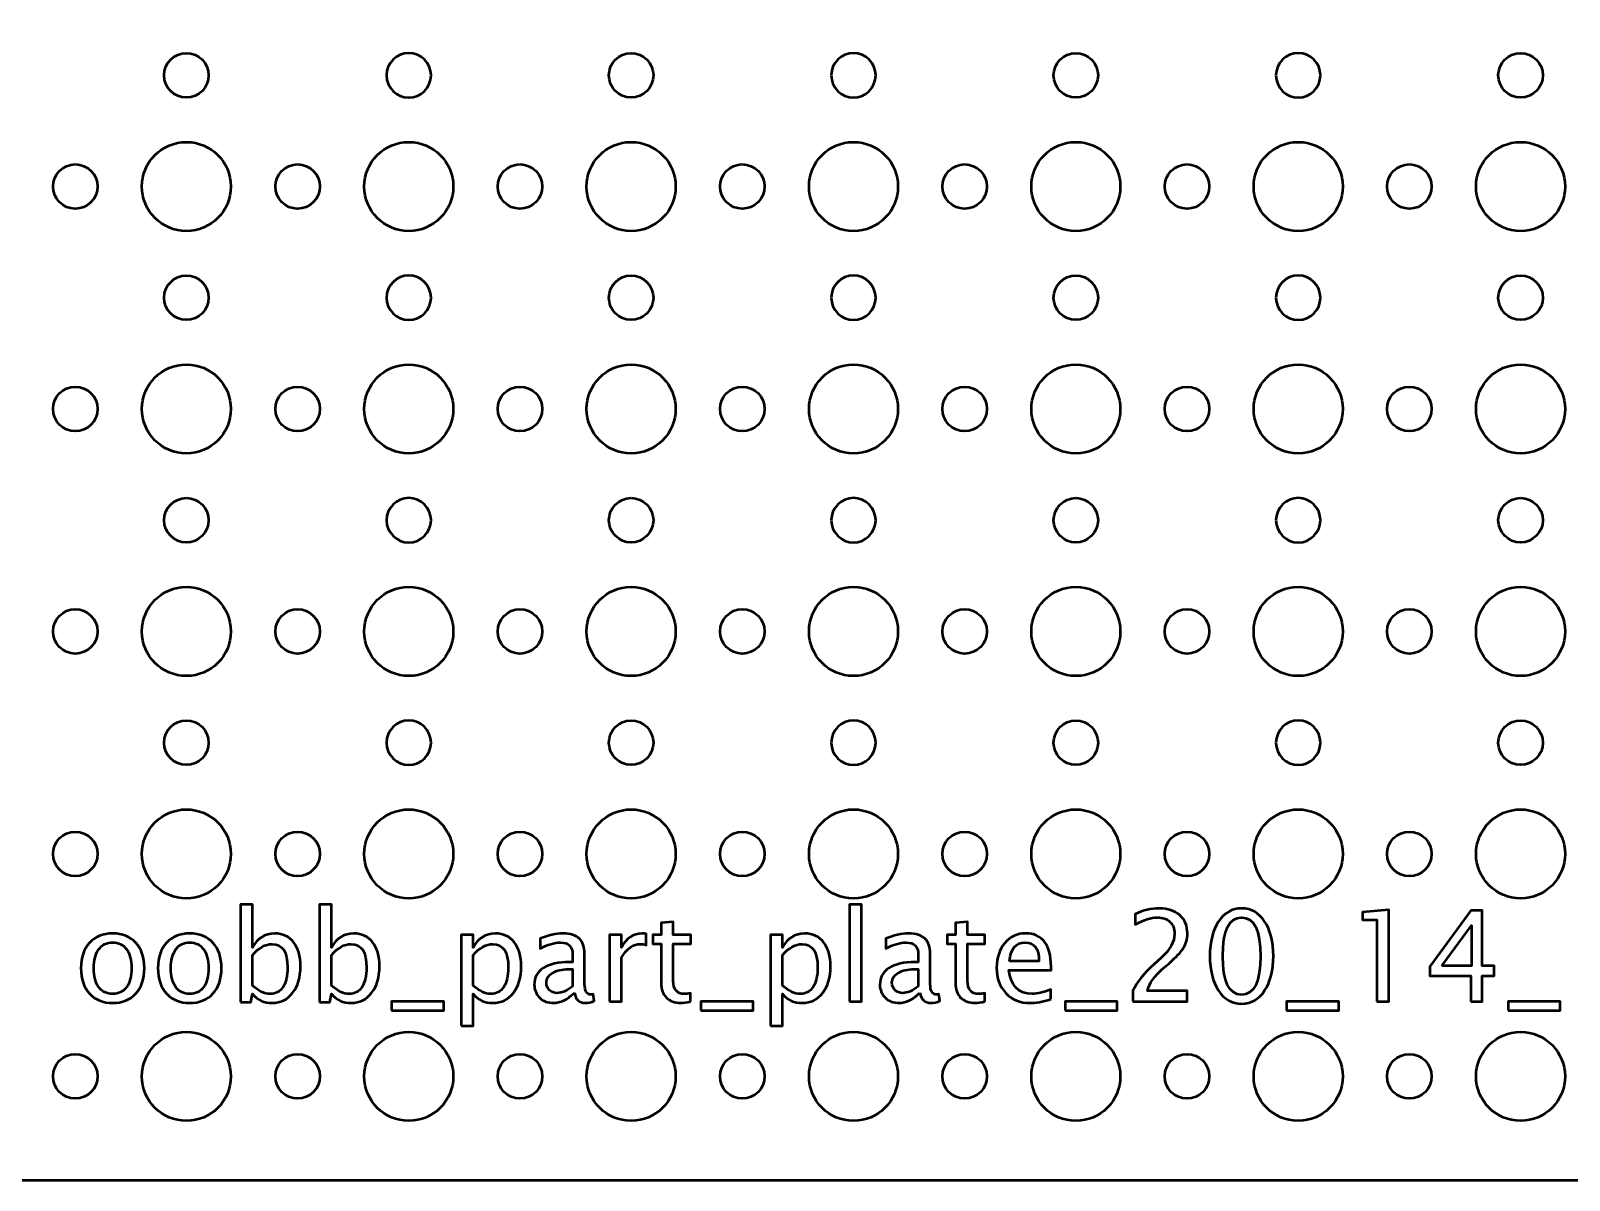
# Model space of a CAD drawing. Header units: centimetres. Extents: x -21.4 to 20.9, y -14.9 to 14.9.
# Drawn here: x 1.2 to 11.58, y -14.95 to -7.2 of the extents above; entities that cross this region are included whole.
import ezdxf

# ---------------------------------------------------------------- set-up
doc = ezdxf.new("R2010")
doc.units = ezdxf.units.CM
doc.header["$MEASUREMENT"] = 0
doc.layers.add('Layer 1', color=7, linetype='Continuous')

msp = doc.modelspace()

# ---------------------------------------------------------------- linework, layer by layer
at = {"layer": 'Layer 1', "lineweight": 53}
for centre, major_axis in [((2.25, -7.5), (0, 0.15)), ((5.25, -7.5), (0, 0.15)), ((8.25, -7.5), (0, 0.15)), ((11.25, -7.5), (0, 0.15)), ((2.25001, -8.25001), (0, 0.30001)), ((3.75001, -8.25001), (0, 0.30001)), ((5.25001, -8.25001), (0, 0.30001)), ((6.75001, -8.25001), (0, 0.30001)), ((8.25001, -8.25001), (0, 0.30001)), ((9.75001, -8.25001), (0, 0.30001)), ((11.25001, -8.25001), (0, 0.30001)), ((1.5, -8.25), (0, 0.15)), ((3, -8.25), (0, 0.15)), ((4.5, -8.25), (0, 0.15)), ((6, -8.25), (0, 0.15)), ((7.5, -8.25), (0, 0.15)), ((9, -8.25), (0, 0.15)), ((10.5, -8.25), (0, 0.15)), ((2.25, -9), (0, 0.15)), ((5.25, -9), (0, 0.15)), ((8.25, -9), (0, 0.15)), ((11.25, -9), (0, 0.15)), ((2.25001, -9.75001), (0, 0.30001)), ((3.75001, -9.75001), (0, 0.30001)), ((5.25001, -9.75001), (0, 0.30001)), ((6.75001, -9.75001), (0, 0.30001)), ((8.25001, -9.75001), (0, 0.30001)), ((9.75001, -9.75001), (0, 0.30001)), ((11.25001, -9.75001), (0, 0.30001)), ((1.5, -9.75), (0, 0.15)), ((3, -9.75), (0, 0.15)), ((4.5, -9.75), (0, 0.15)), ((6, -9.75), (0, 0.15)), ((7.5, -9.75), (0, 0.15)), ((9, -9.75), (0, 0.15)), ((10.5, -9.75), (0, 0.15)), ((2.25, -10.5), (0, 0.15)), ((5.25, -10.5), (0, 0.15)), ((8.25, -10.5), (0, 0.15)), ((11.25, -10.5), (0, 0.15)), ((2.25001, -11.25001), (0, 0.30001)), ((3.75001, -11.25001), (0, 0.30001)), ((5.25001, -11.25001), (0, 0.30001)), ((6.75001, -11.25001), (0, 0.30001)), ((8.25001, -11.25001), (0, 0.30001)), ((9.75001, -11.25001), (0, 0.30001)), ((11.25001, -11.25001), (0, 0.30001)), ((1.5, -11.25), (0, 0.15)), ((3, -11.25), (0, 0.15)), ((4.5, -11.25), (0, 0.15)), ((6, -11.25), (0, 0.15)), ((7.5, -11.25), (0, 0.15)), ((9, -11.25), (0, 0.15)), ((10.5, -11.25), (0, 0.15)), ((2.25, -12), (0, 0.15)), ((5.25, -12), (0, 0.15)), ((8.25, -12), (0, 0.15)), ((11.25, -12), (0, 0.15)), ((2.25001, -12.75001), (0, 0.30001)), ((3.75001, -12.75001), (0, 0.30001)), ((5.25001, -12.75001), (0, 0.30001)), ((6.75001, -12.75001), (0, 0.30001)), ((8.25001, -12.75001), (0, 0.30001)), ((9.75001, -12.75001), (0, 0.30001)), ((11.25001, -12.75001), (0, 0.30001)), ((1.5, -12.75), (0, 0.15)), ((3, -12.75), (0, 0.15)), ((4.5, -12.75), (0, 0.15)), ((6, -12.75), (0, 0.15)), ((7.5, -12.75), (0, 0.15)), ((9, -12.75), (0, 0.15)), ((10.5, -12.75), (0, 0.15)), ((2.25001, -14.25001), (0, 0.30001)), ((3.75001, -14.25001), (0, 0.30001)), ((5.25001, -14.25001), (0, 0.30001)), ((6.75001, -14.25001), (0, 0.30001)), ((8.25001, -14.25001), (0, 0.30001)), ((9.75001, -14.25001), (0, 0.30001)), ((11.25001, -14.25001), (0, 0.30001)), ((1.5, -14.25), (0, 0.15)), ((3, -14.25), (0, 0.15)), ((4.5, -14.25), (0, 0.15)), ((6, -14.25), (0, 0.15)), ((7.5, -14.25), (0, 0.15)), ((9, -14.25), (0, 0.15)), ((10.5, -14.25), (0, 0.15))]:
    msp.add_ellipse(centre, major_axis=major_axis, ratio=1, dxfattribs=at)
for points, knots in [([(0.05, -14.45), (0.05, -14.45), (0.05, 14.45), (0.05, 14.45), (0.05, 14.45), (0.05, 14.72614), (0.27386, 14.95), (0.55, 14.95), (0.55, 14.95), (0.55, 14.95), (20.45, 14.95), (20.45, 14.95), (20.45, 14.95), (20.72614, 14.95), (20.95, 14.72614), (20.95, 14.45), (20.95, 14.45), (20.95, 14.45), (20.95, -14.45), (20.95, -14.45), (20.95, -14.45), (20.95, -14.72614), (20.72614, -14.95), (20.45, -14.95), (20.45, -14.95), (20.45, -14.95), (0.55, -14.95), (0.55, -14.95), (0.55, -14.95), (0.27386, -14.95), (0.05, -14.72614), (0.05, -14.45)], [0, 0, 0, 0, 0.11111111, 0.11111111, 0.11111111, 0.11111111, 0.22222222, 0.22222222, 0.22222222, 0.22222222, 0.33333333, 0.33333333, 0.33333333, 0.33333333, 0.44444444, 0.44444444, 0.44444444, 0.44444444, 0.55555556, 0.55555556, 0.55555556, 0.55555556, 0.66666667, 0.66666667, 0.66666667, 0.66666667, 0.77777778, 0.77777778, 0.77777778, 0.77777778, 1, 1, 1, 1]), ([(3.6, -7.5), (3.6, -7.41716), (3.66716, -7.35), (3.75, -7.35), (3.75, -7.35), (3.83284, -7.35), (3.9, -7.41716), (3.9, -7.5), (3.9, -7.5), (3.9, -7.58284), (3.83284, -7.65), (3.75, -7.65), (3.75, -7.65), (3.66716, -7.65), (3.6, -7.58284), (3.6, -7.5)], [0, 0, 0, 0, 0.2, 0.2, 0.2, 0.2, 0.4, 0.4, 0.4, 0.4, 0.6, 0.6, 0.6, 0.6, 1, 1, 1, 1]), ([(6.6, -7.5), (6.6, -7.41716), (6.66716, -7.35), (6.75, -7.35), (6.75, -7.35), (6.83284, -7.35), (6.9, -7.41716), (6.9, -7.5), (6.9, -7.5), (6.9, -7.58284), (6.83284, -7.65), (6.75, -7.65), (6.75, -7.65), (6.66716, -7.65), (6.6, -7.58284), (6.6, -7.5)], [0, 0, 0, 0, 0.2, 0.2, 0.2, 0.2, 0.4, 0.4, 0.4, 0.4, 0.6, 0.6, 0.6, 0.6, 1, 1, 1, 1]), ([(9.6, -7.5), (9.6, -7.41716), (9.66716, -7.35), (9.75, -7.35), (9.75, -7.35), (9.83284, -7.35), (9.9, -7.41716), (9.9, -7.5), (9.9, -7.5), (9.9, -7.58284), (9.83284, -7.65), (9.75, -7.65), (9.75, -7.65), (9.66716, -7.65), (9.6, -7.58284), (9.6, -7.5)], [0, 0, 0, 0, 0.2, 0.2, 0.2, 0.2, 0.4, 0.4, 0.4, 0.4, 0.6, 0.6, 0.6, 0.6, 1, 1, 1, 1]), ([(3.6, -9), (3.6, -8.91716), (3.66716, -8.85), (3.75, -8.85), (3.75, -8.85), (3.83284, -8.85), (3.9, -8.91716), (3.9, -9), (3.9, -9), (3.9, -9.08284), (3.83284, -9.15), (3.75, -9.15), (3.75, -9.15), (3.66716, -9.15), (3.6, -9.08284), (3.6, -9)], [0, 0, 0, 0, 0.2, 0.2, 0.2, 0.2, 0.4, 0.4, 0.4, 0.4, 0.6, 0.6, 0.6, 0.6, 1, 1, 1, 1]), ([(6.6, -9), (6.6, -8.91716), (6.66716, -8.85), (6.75, -8.85), (6.75, -8.85), (6.83284, -8.85), (6.9, -8.91716), (6.9, -9), (6.9, -9), (6.9, -9.08284), (6.83284, -9.15), (6.75, -9.15), (6.75, -9.15), (6.66716, -9.15), (6.6, -9.08284), (6.6, -9)], [0, 0, 0, 0, 0.2, 0.2, 0.2, 0.2, 0.4, 0.4, 0.4, 0.4, 0.6, 0.6, 0.6, 0.6, 1, 1, 1, 1]), ([(9.6, -9), (9.6, -8.91716), (9.66716, -8.85), (9.75, -8.85), (9.75, -8.85), (9.83284, -8.85), (9.9, -8.91716), (9.9, -9), (9.9, -9), (9.9, -9.08284), (9.83284, -9.15), (9.75, -9.15), (9.75, -9.15), (9.66716, -9.15), (9.6, -9.08284), (9.6, -9)], [0, 0, 0, 0, 0.2, 0.2, 0.2, 0.2, 0.4, 0.4, 0.4, 0.4, 0.6, 0.6, 0.6, 0.6, 1, 1, 1, 1]), ([(3.6, -10.5), (3.6, -10.41716), (3.66716, -10.35), (3.75, -10.35), (3.75, -10.35), (3.83284, -10.35), (3.9, -10.41716), (3.9, -10.5), (3.9, -10.5), (3.9, -10.58284), (3.83284, -10.65), (3.75, -10.65), (3.75, -10.65), (3.66716, -10.65), (3.6, -10.58284), (3.6, -10.5)], [0, 0, 0, 0, 0.2, 0.2, 0.2, 0.2, 0.4, 0.4, 0.4, 0.4, 0.6, 0.6, 0.6, 0.6, 1, 1, 1, 1]), ([(6.6, -10.5), (6.6, -10.41716), (6.66716, -10.35), (6.75, -10.35), (6.75, -10.35), (6.83284, -10.35), (6.9, -10.41716), (6.9, -10.5), (6.9, -10.5), (6.9, -10.58284), (6.83284, -10.65), (6.75, -10.65), (6.75, -10.65), (6.66716, -10.65), (6.6, -10.58284), (6.6, -10.5)], [0, 0, 0, 0, 0.2, 0.2, 0.2, 0.2, 0.4, 0.4, 0.4, 0.4, 0.6, 0.6, 0.6, 0.6, 1, 1, 1, 1]), ([(9.6, -10.5), (9.6, -10.41716), (9.66716, -10.35), (9.75, -10.35), (9.75, -10.35), (9.83284, -10.35), (9.9, -10.41716), (9.9, -10.5), (9.9, -10.5), (9.9, -10.58284), (9.83284, -10.65), (9.75, -10.65), (9.75, -10.65), (9.66716, -10.65), (9.6, -10.58284), (9.6, -10.5)], [0, 0, 0, 0, 0.2, 0.2, 0.2, 0.2, 0.4, 0.4, 0.4, 0.4, 0.6, 0.6, 0.6, 0.6, 1, 1, 1, 1]), ([(3.6, -12), (3.6, -11.91716), (3.66716, -11.85), (3.75, -11.85), (3.75, -11.85), (3.83284, -11.85), (3.9, -11.91716), (3.9, -12), (3.9, -12), (3.9, -12.08284), (3.83284, -12.15), (3.75, -12.15), (3.75, -12.15), (3.66716, -12.15), (3.6, -12.08284), (3.6, -12)], [0, 0, 0, 0, 0.2, 0.2, 0.2, 0.2, 0.4, 0.4, 0.4, 0.4, 0.6, 0.6, 0.6, 0.6, 1, 1, 1, 1]), ([(6.6, -12), (6.6, -11.91716), (6.66716, -11.85), (6.75, -11.85), (6.75, -11.85), (6.83284, -11.85), (6.9, -11.91716), (6.9, -12), (6.9, -12), (6.9, -12.08284), (6.83284, -12.15), (6.75, -12.15), (6.75, -12.15), (6.66716, -12.15), (6.6, -12.08284), (6.6, -12)], [0, 0, 0, 0, 0.2, 0.2, 0.2, 0.2, 0.4, 0.4, 0.4, 0.4, 0.6, 0.6, 0.6, 0.6, 1, 1, 1, 1]), ([(9.6, -12), (9.6, -11.91716), (9.66716, -11.85), (9.75, -11.85), (9.75, -11.85), (9.83284, -11.85), (9.9, -11.91716), (9.9, -12), (9.9, -12), (9.9, -12.08284), (9.83284, -12.15), (9.75, -12.15), (9.75, -12.15), (9.66716, -12.15), (9.6, -12.08284), (9.6, -12)], [0, 0, 0, 0, 0.2, 0.2, 0.2, 0.2, 0.4, 0.4, 0.4, 0.4, 0.6, 0.6, 0.6, 0.6, 1, 1, 1, 1])]:
    msp.add_open_spline(points, degree=3, knots=knots, dxfattribs=at)
at = {"layer": 'Layer 1', "color": 5, "lineweight": 53}
for points, knots in [([(2.61392, -13.74976), (2.61392, -13.74976), (2.61392, -13.09191), (2.61392, -13.09191), (2.61392, -13.09191), (2.61392, -13.09191), (2.6952, -13.09191), (2.6952, -13.09191), (2.6952, -13.09191), (2.6952, -13.09191), (2.6952, -13.38076), (2.6952, -13.38076), (2.6952, -13.38076), (2.7285, -13.31796), (2.77859, -13.28664), (2.84534, -13.28664), (2.84534, -13.28664), (2.89938, -13.28664), (2.94186, -13.30625), (2.9729, -13.34562), (2.9729, -13.34562), (3.00395, -13.38499), (3.01947, -13.43875), (3.01947, -13.50691), (3.01947, -13.50691), (3.01947, -13.58113), (3.00183, -13.64111), (2.96669, -13.68654), (2.96669, -13.68654), (2.93156, -13.73212), (2.88527, -13.75484), (2.82798, -13.75484), (2.82798, -13.75484), (2.77478, -13.75484), (2.73048, -13.73452), (2.6952, -13.69374), (2.6952, -13.69374), (2.6952, -13.69374), (2.68532, -13.74976), (2.68532, -13.74976), (2.68532, -13.74976), (2.68532, -13.74976), (2.61392, -13.74976), (2.61392, -13.74976)], [0, 0, 0, 0, 0.08333333, 0.08333333, 0.08333333, 0.08333333, 0.16666667, 0.16666667, 0.16666667, 0.16666667, 0.25, 0.25, 0.25, 0.25, 0.33333333, 0.33333333, 0.33333333, 0.33333333, 0.41666667, 0.41666667, 0.41666667, 0.41666667, 0.5, 0.5, 0.5, 0.5, 0.58333333, 0.58333333, 0.58333333, 0.58333333, 0.66666667, 0.66666667, 0.66666667, 0.66666667, 0.75, 0.75, 0.75, 0.75, 0.83333333, 0.83333333, 0.83333333, 0.83333333, 1, 1, 1, 1]), ([(3.14676, -13.74976), (3.14676, -13.74976), (3.14676, -13.09191), (3.14676, -13.09191), (3.14676, -13.09191), (3.14676, -13.09191), (3.22804, -13.09191), (3.22804, -13.09191), (3.22804, -13.09191), (3.22804, -13.09191), (3.22804, -13.38076), (3.22804, -13.38076), (3.22804, -13.38076), (3.26134, -13.31796), (3.31143, -13.28664), (3.37818, -13.28664), (3.37818, -13.28664), (3.43222, -13.28664), (3.4747, -13.30625), (3.50574, -13.34562), (3.50574, -13.34562), (3.53679, -13.38499), (3.55231, -13.43875), (3.55231, -13.50691), (3.55231, -13.50691), (3.55231, -13.58113), (3.53467, -13.64111), (3.49953, -13.68654), (3.49953, -13.68654), (3.4644, -13.73212), (3.41811, -13.75484), (3.36082, -13.75484), (3.36082, -13.75484), (3.30762, -13.75484), (3.26332, -13.73452), (3.22804, -13.69374), (3.22804, -13.69374), (3.22804, -13.69374), (3.21816, -13.74976), (3.21816, -13.74976), (3.21816, -13.74976), (3.21816, -13.74976), (3.14676, -13.74976), (3.14676, -13.74976)], [0, 0, 0, 0, 0.08333333, 0.08333333, 0.08333333, 0.08333333, 0.16666667, 0.16666667, 0.16666667, 0.16666667, 0.25, 0.25, 0.25, 0.25, 0.33333333, 0.33333333, 0.33333333, 0.33333333, 0.41666667, 0.41666667, 0.41666667, 0.41666667, 0.5, 0.5, 0.5, 0.5, 0.58333333, 0.58333333, 0.58333333, 0.58333333, 0.66666667, 0.66666667, 0.66666667, 0.66666667, 0.75, 0.75, 0.75, 0.75, 0.83333333, 0.83333333, 0.83333333, 0.83333333, 1, 1, 1, 1]), ([(6.72252, -13.74468), (6.72252, -13.74468), (6.72252, -13.09191), (6.72252, -13.09191), (6.72252, -13.09191), (6.72252, -13.09191), (6.8038, -13.09191), (6.8038, -13.09191), (6.8038, -13.09191), (6.8038, -13.09191), (6.8038, -13.74468), (6.8038, -13.74468), (6.8038, -13.74468), (6.8038, -13.74468), (6.72252, -13.74468), (6.72252, -13.74468)], [0, 0, 0, 0, 0.2, 0.2, 0.2, 0.2, 0.4, 0.4, 0.4, 0.4, 0.6, 0.6, 0.6, 0.6, 1, 1, 1, 1]), ([(8.63542, -13.74468), (8.63542, -13.74468), (8.63542, -13.67356), (8.63542, -13.67356), (8.63542, -13.67356), (8.65913, -13.6181), (8.70697, -13.55757), (8.77907, -13.49223), (8.77907, -13.49223), (8.77907, -13.49223), (8.82564, -13.45047), (8.82564, -13.45047), (8.82564, -13.45047), (8.88561, -13.396), (8.91567, -13.34209), (8.91567, -13.28847), (8.91567, -13.28847), (8.91567, -13.25418), (8.90537, -13.22737), (8.88491, -13.20776), (8.88491, -13.20776), (8.86444, -13.18814), (8.83608, -13.17826), (8.8001, -13.17826), (8.8001, -13.17826), (8.75805, -13.17826), (8.70824, -13.19435), (8.65066, -13.22652), (8.65066, -13.22652), (8.65066, -13.22652), (8.65066, -13.1554), (8.65066, -13.1554), (8.65066, -13.1554), (8.70499, -13.13), (8.75904, -13.1173), (8.81294, -13.1173), (8.81294, -13.1173), (8.87023, -13.1173), (8.91623, -13.13269), (8.95094, -13.16359), (8.95094, -13.16359), (8.98552, -13.19449), (9.00287, -13.23541), (9.00287, -13.2865), (9.00287, -13.2865), (9.00287, -13.32318), (8.99412, -13.35578), (8.97663, -13.38414), (8.97663, -13.38414), (8.95899, -13.41265), (8.92639, -13.44708), (8.87856, -13.48772), (8.87856, -13.48772), (8.87856, -13.48772), (8.84709, -13.51453), (8.84709, -13.51453), (8.84709, -13.51453), (8.78161, -13.56999), (8.7438, -13.62304), (8.73364, -13.67356), (8.73364, -13.67356), (8.73364, -13.67356), (9.00033, -13.67356), (9.00033, -13.67356), (9.00033, -13.67356), (9.00033, -13.67356), (9.00033, -13.74468), (9.00033, -13.74468), (9.00033, -13.74468), (9.00033, -13.74468), (8.63542, -13.74468), (8.63542, -13.74468)], [0, 0, 0, 0, 0.05263158, 0.05263158, 0.05263158, 0.05263158, 0.10526316, 0.10526316, 0.10526316, 0.10526316, 0.15789474, 0.15789474, 0.15789474, 0.15789474, 0.21052632, 0.21052632, 0.21052632, 0.21052632, 0.26315789, 0.26315789, 0.26315789, 0.26315789, 0.31578947, 0.31578947, 0.31578947, 0.31578947, 0.36842105, 0.36842105, 0.36842105, 0.36842105, 0.42105263, 0.42105263, 0.42105263, 0.42105263, 0.47368421, 0.47368421, 0.47368421, 0.47368421, 0.52631579, 0.52631579, 0.52631579, 0.52631579, 0.57894737, 0.57894737, 0.57894737, 0.57894737, 0.63157895, 0.63157895, 0.63157895, 0.63157895, 0.68421053, 0.68421053, 0.68421053, 0.68421053, 0.73684211, 0.73684211, 0.73684211, 0.73684211, 0.78947368, 0.78947368, 0.78947368, 0.78947368, 0.84210526, 0.84210526, 0.84210526, 0.84210526, 0.89473684, 0.89473684, 0.89473684, 0.89473684, 1, 1, 1, 1]), ([(9.36807, -13.75992), (9.30387, -13.75992), (9.25208, -13.73043), (9.21285, -13.67159), (9.21285, -13.67159), (9.17348, -13.61274), (9.15387, -13.53513), (9.15387, -13.43861), (9.15387, -13.43861), (9.15387, -13.34209), (9.17348, -13.26448), (9.21285, -13.20564), (9.21285, -13.20564), (9.25208, -13.1468), (9.30387, -13.1173), (9.36807, -13.1173), (9.36807, -13.1173), (9.43256, -13.1173), (9.48435, -13.14666), (9.52358, -13.20536), (9.52358, -13.20536), (9.56267, -13.26406), (9.58228, -13.34181), (9.58228, -13.43861), (9.58228, -13.43861), (9.58228, -13.53513), (9.56267, -13.61274), (9.52358, -13.67159), (9.52358, -13.67159), (9.48435, -13.73043), (9.43256, -13.75992), (9.36807, -13.75992)], [0, 0, 0, 0, 0.11111111, 0.11111111, 0.11111111, 0.11111111, 0.22222222, 0.22222222, 0.22222222, 0.22222222, 0.33333333, 0.33333333, 0.33333333, 0.33333333, 0.44444444, 0.44444444, 0.44444444, 0.44444444, 0.55555556, 0.55555556, 0.55555556, 0.55555556, 0.66666667, 0.66666667, 0.66666667, 0.66666667, 0.77777778, 0.77777778, 0.77777778, 0.77777778, 1, 1, 1, 1]), ([(9.36793, -13.69896), (9.45274, -13.69896), (9.49507, -13.61218), (9.49507, -13.43861), (9.49507, -13.43861), (9.49507, -13.26505), (9.45274, -13.17826), (9.36793, -13.17826), (9.36793, -13.17826), (9.28341, -13.17826), (9.24108, -13.26505), (9.24108, -13.43861), (9.24108, -13.43861), (9.24108, -13.61218), (9.28341, -13.69896), (9.36793, -13.69896)], [0, 0, 0, 0, 0.2, 0.2, 0.2, 0.2, 0.4, 0.4, 0.4, 0.4, 0.6, 0.6, 0.6, 0.6, 1, 1, 1, 1]), ([(10.28106, -13.74468), (10.28106, -13.74468), (10.28106, -13.1935), (10.28106, -13.1935), (10.28106, -13.1935), (10.28106, -13.1935), (10.1837, -13.1935), (10.1837, -13.1935), (10.1837, -13.1935), (10.1837, -13.1935), (10.1837, -13.1427), (10.1837, -13.1427), (10.1837, -13.1427), (10.1837, -13.1427), (10.36234, -13.12746), (10.36234, -13.12746), (10.36234, -13.12746), (10.36234, -13.12746), (10.36234, -13.74468), (10.36234, -13.74468), (10.36234, -13.74468), (10.36234, -13.74468), (10.28106, -13.74468), (10.28106, -13.74468)], [0, 0, 0, 0, 0.14285714, 0.14285714, 0.14285714, 0.14285714, 0.28571429, 0.28571429, 0.28571429, 0.28571429, 0.42857143, 0.42857143, 0.42857143, 0.42857143, 0.57142857, 0.57142857, 0.57142857, 0.57142857, 0.71428571, 0.71428571, 0.71428571, 0.71428571, 1, 1, 1, 1]), ([(10.9138, -13.74468), (10.9138, -13.74468), (10.9138, -13.57111), (10.9138, -13.57111), (10.9138, -13.57111), (10.9138, -13.57111), (10.63779, -13.57111), (10.63779, -13.57111), (10.63779, -13.57111), (10.63779, -13.57111), (10.63779, -13.50931), (10.63779, -13.50931), (10.63779, -13.50931), (10.63779, -13.50931), (10.9138, -13.13254), (10.9138, -13.13254), (10.9138, -13.13254), (10.9138, -13.13254), (10.99, -13.13254), (10.99, -13.13254), (10.99, -13.13254), (10.99, -13.13254), (10.99, -13.50423), (10.99, -13.50423), (10.99, -13.50423), (10.99, -13.50423), (11.07213, -13.50423), (11.07213, -13.50423), (11.07213, -13.50423), (11.07213, -13.50423), (11.07213, -13.57111), (11.07213, -13.57111), (11.07213, -13.57111), (11.07213, -13.57111), (10.99, -13.57111), (10.99, -13.57111), (10.99, -13.57111), (10.99, -13.57111), (10.99, -13.74468), (10.99, -13.74468), (10.99, -13.74468), (10.99, -13.74468), (10.9138, -13.74468), (10.9138, -13.74468)], [0, 0, 0, 0, 0.08333333, 0.08333333, 0.08333333, 0.08333333, 0.16666667, 0.16666667, 0.16666667, 0.16666667, 0.25, 0.25, 0.25, 0.25, 0.33333333, 0.33333333, 0.33333333, 0.33333333, 0.41666667, 0.41666667, 0.41666667, 0.41666667, 0.5, 0.5, 0.5, 0.5, 0.58333333, 0.58333333, 0.58333333, 0.58333333, 0.66666667, 0.66666667, 0.66666667, 0.66666667, 0.75, 0.75, 0.75, 0.75, 0.83333333, 0.83333333, 0.83333333, 0.83333333, 1, 1, 1, 1]), ([(5.65036, -13.74454), (5.62524, -13.75145), (5.60337, -13.75484), (5.58488, -13.75484), (5.58488, -13.75484), (5.5434, -13.75484), (5.51108, -13.74299), (5.48794, -13.71928), (5.48794, -13.71928), (5.46466, -13.69557), (5.45309, -13.6627), (5.45309, -13.6205), (5.45309, -13.6205), (5.45309, -13.6205), (5.45309, -13.35691), (5.45309, -13.35691), (5.45309, -13.35691), (5.45309, -13.35691), (5.39692, -13.35691), (5.39692, -13.35691), (5.39692, -13.35691), (5.39692, -13.35691), (5.39692, -13.29595), (5.39692, -13.29595), (5.39692, -13.29595), (5.39692, -13.29595), (5.45309, -13.29595), (5.45309, -13.29595), (5.45309, -13.29595), (5.45309, -13.29595), (5.45309, -13.21481), (5.45309, -13.21481), (5.45309, -13.21481), (5.45309, -13.21481), (5.53437, -13.20705), (5.53437, -13.20705), (5.53437, -13.20705), (5.53437, -13.20705), (5.53437, -13.29595), (5.53437, -13.29595), (5.53437, -13.29595), (5.53437, -13.29595), (5.65205, -13.29595), (5.65205, -13.29595), (5.65205, -13.29595), (5.65205, -13.29595), (5.65205, -13.35691), (5.65205, -13.35691), (5.65205, -13.35691), (5.65205, -13.35691), (5.53437, -13.35691), (5.53437, -13.35691), (5.53437, -13.35691), (5.53437, -13.35691), (5.53437, -13.60583), (5.53437, -13.60583), (5.53437, -13.60583), (5.53437, -13.66453), (5.55991, -13.69388), (5.61085, -13.69388), (5.61085, -13.69388), (5.62171, -13.69388), (5.63484, -13.69205), (5.65036, -13.68852), (5.65036, -13.68852), (5.65036, -13.68852), (5.65036, -13.74454), (5.65036, -13.74454)], [0, 0, 0, 0, 0.05555556, 0.05555556, 0.05555556, 0.05555556, 0.11111111, 0.11111111, 0.11111111, 0.11111111, 0.16666667, 0.16666667, 0.16666667, 0.16666667, 0.22222222, 0.22222222, 0.22222222, 0.22222222, 0.27777778, 0.27777778, 0.27777778, 0.27777778, 0.33333333, 0.33333333, 0.33333333, 0.33333333, 0.38888889, 0.38888889, 0.38888889, 0.38888889, 0.44444444, 0.44444444, 0.44444444, 0.44444444, 0.5, 0.5, 0.5, 0.5, 0.55555556, 0.55555556, 0.55555556, 0.55555556, 0.61111111, 0.61111111, 0.61111111, 0.61111111, 0.66666667, 0.66666667, 0.66666667, 0.66666667, 0.72222222, 0.72222222, 0.72222222, 0.72222222, 0.77777778, 0.77777778, 0.77777778, 0.77777778, 0.83333333, 0.83333333, 0.83333333, 0.83333333, 0.88888889, 0.88888889, 0.88888889, 0.88888889, 1, 1, 1, 1]), ([(7.63537, -13.74454), (7.61025, -13.75145), (7.58838, -13.75484), (7.56989, -13.75484), (7.56989, -13.75484), (7.52841, -13.75484), (7.49609, -13.74299), (7.47295, -13.71928), (7.47295, -13.71928), (7.44967, -13.69557), (7.4381, -13.6627), (7.4381, -13.6205), (7.4381, -13.6205), (7.4381, -13.6205), (7.4381, -13.35691), (7.4381, -13.35691), (7.4381, -13.35691), (7.4381, -13.35691), (7.38193, -13.35691), (7.38193, -13.35691), (7.38193, -13.35691), (7.38193, -13.35691), (7.38193, -13.29595), (7.38193, -13.29595), (7.38193, -13.29595), (7.38193, -13.29595), (7.4381, -13.29595), (7.4381, -13.29595), (7.4381, -13.29595), (7.4381, -13.29595), (7.4381, -13.21481), (7.4381, -13.21481), (7.4381, -13.21481), (7.4381, -13.21481), (7.51938, -13.20705), (7.51938, -13.20705), (7.51938, -13.20705), (7.51938, -13.20705), (7.51938, -13.29595), (7.51938, -13.29595), (7.51938, -13.29595), (7.51938, -13.29595), (7.63706, -13.29595), (7.63706, -13.29595), (7.63706, -13.29595), (7.63706, -13.29595), (7.63706, -13.35691), (7.63706, -13.35691), (7.63706, -13.35691), (7.63706, -13.35691), (7.51938, -13.35691), (7.51938, -13.35691), (7.51938, -13.35691), (7.51938, -13.35691), (7.51938, -13.60583), (7.51938, -13.60583), (7.51938, -13.60583), (7.51938, -13.66453), (7.54492, -13.69388), (7.59586, -13.69388), (7.59586, -13.69388), (7.60672, -13.69388), (7.61985, -13.69205), (7.63537, -13.68852), (7.63537, -13.68852), (7.63537, -13.68852), (7.63537, -13.74454), (7.63537, -13.74454)], [0, 0, 0, 0, 0.05555556, 0.05555556, 0.05555556, 0.05555556, 0.11111111, 0.11111111, 0.11111111, 0.11111111, 0.16666667, 0.16666667, 0.16666667, 0.16666667, 0.22222222, 0.22222222, 0.22222222, 0.22222222, 0.27777778, 0.27777778, 0.27777778, 0.27777778, 0.33333333, 0.33333333, 0.33333333, 0.33333333, 0.38888889, 0.38888889, 0.38888889, 0.38888889, 0.44444444, 0.44444444, 0.44444444, 0.44444444, 0.5, 0.5, 0.5, 0.5, 0.55555556, 0.55555556, 0.55555556, 0.55555556, 0.61111111, 0.61111111, 0.61111111, 0.61111111, 0.66666667, 0.66666667, 0.66666667, 0.66666667, 0.72222222, 0.72222222, 0.72222222, 0.72222222, 0.77777778, 0.77777778, 0.77777778, 0.77777778, 0.83333333, 0.83333333, 0.83333333, 0.83333333, 0.88888889, 0.88888889, 0.88888889, 0.88888889, 1, 1, 1, 1]), ([(10.71808, -13.50423), (10.71808, -13.50423), (10.91888, -13.50423), (10.91888, -13.50423), (10.91888, -13.50423), (10.91888, -13.50423), (10.91888, -13.23302), (10.91888, -13.23302), (10.91888, -13.23302), (10.91888, -13.23302), (10.71808, -13.50423), (10.71808, -13.50423)], [0, 0, 0, 0, 0.25, 0.25, 0.25, 0.25, 0.5, 0.5, 0.5, 0.5, 1, 1, 1, 1]), ([(1.75229, -13.75484), (1.6864, -13.75484), (1.63419, -13.73381), (1.5958, -13.69176), (1.5958, -13.69176), (1.55728, -13.64971), (1.53809, -13.59256), (1.53809, -13.52046), (1.53809, -13.52046), (1.53809, -13.44849), (1.55728, -13.39148), (1.5958, -13.34957), (1.5958, -13.34957), (1.63419, -13.30766), (1.6864, -13.28664), (1.75229, -13.28664), (1.75229, -13.28664), (1.81819, -13.28664), (1.8704, -13.30766), (1.90879, -13.34957), (1.90879, -13.34957), (1.94731, -13.39148), (1.9665, -13.44849), (1.9665, -13.52046), (1.9665, -13.52046), (1.9665, -13.59256), (1.94731, -13.64971), (1.90879, -13.69176), (1.90879, -13.69176), (1.8704, -13.73381), (1.81819, -13.75484), (1.75229, -13.75484)], [0, 0, 0, 0, 0.11111111, 0.11111111, 0.11111111, 0.11111111, 0.22222222, 0.22222222, 0.22222222, 0.22222222, 0.33333333, 0.33333333, 0.33333333, 0.33333333, 0.44444444, 0.44444444, 0.44444444, 0.44444444, 0.55555556, 0.55555556, 0.55555556, 0.55555556, 0.66666667, 0.66666667, 0.66666667, 0.66666667, 0.77777778, 0.77777778, 0.77777778, 0.77777778, 1, 1, 1, 1]), ([(1.75215, -13.69388), (1.79237, -13.69388), (1.8237, -13.67878), (1.84599, -13.64844), (1.84599, -13.64844), (1.86815, -13.61825), (1.87929, -13.57549), (1.87929, -13.52046), (1.87929, -13.52046), (1.87929, -13.46556), (1.86815, -13.42295), (1.84599, -13.39275), (1.84599, -13.39275), (1.8237, -13.3627), (1.79237, -13.3476), (1.75215, -13.3476), (1.75215, -13.3476), (1.7118, -13.3476), (1.68047, -13.3627), (1.65846, -13.39275), (1.65846, -13.39275), (1.6363, -13.42295), (1.6253, -13.46556), (1.6253, -13.52046), (1.6253, -13.52046), (1.6253, -13.57549), (1.6363, -13.61825), (1.65846, -13.64844), (1.65846, -13.64844), (1.68047, -13.67878), (1.7118, -13.69388), (1.75215, -13.69388)], [0, 0, 0, 0, 0.11111111, 0.11111111, 0.11111111, 0.11111111, 0.22222222, 0.22222222, 0.22222222, 0.22222222, 0.33333333, 0.33333333, 0.33333333, 0.33333333, 0.44444444, 0.44444444, 0.44444444, 0.44444444, 0.55555556, 0.55555556, 0.55555556, 0.55555556, 0.66666667, 0.66666667, 0.66666667, 0.66666667, 0.77777778, 0.77777778, 0.77777778, 0.77777778, 1, 1, 1, 1]), ([(2.27243, -13.75484), (2.20654, -13.75484), (2.15433, -13.73381), (2.11594, -13.69176), (2.11594, -13.69176), (2.07742, -13.64971), (2.05823, -13.59256), (2.05823, -13.52046), (2.05823, -13.52046), (2.05823, -13.44849), (2.07742, -13.39148), (2.11594, -13.34957), (2.11594, -13.34957), (2.15433, -13.30766), (2.20654, -13.28664), (2.27243, -13.28664), (2.27243, -13.28664), (2.33833, -13.28664), (2.39054, -13.30766), (2.42893, -13.34957), (2.42893, -13.34957), (2.46745, -13.39148), (2.48664, -13.44849), (2.48664, -13.52046), (2.48664, -13.52046), (2.48664, -13.59256), (2.46745, -13.64971), (2.42893, -13.69176), (2.42893, -13.69176), (2.39054, -13.73381), (2.33833, -13.75484), (2.27243, -13.75484)], [0, 0, 0, 0, 0.11111111, 0.11111111, 0.11111111, 0.11111111, 0.22222222, 0.22222222, 0.22222222, 0.22222222, 0.33333333, 0.33333333, 0.33333333, 0.33333333, 0.44444444, 0.44444444, 0.44444444, 0.44444444, 0.55555556, 0.55555556, 0.55555556, 0.55555556, 0.66666667, 0.66666667, 0.66666667, 0.66666667, 0.77777778, 0.77777778, 0.77777778, 0.77777778, 1, 1, 1, 1]), ([(2.27229, -13.69388), (2.31251, -13.69388), (2.34384, -13.67878), (2.36613, -13.64844), (2.36613, -13.64844), (2.38829, -13.61825), (2.39943, -13.57549), (2.39943, -13.52046), (2.39943, -13.52046), (2.39943, -13.46556), (2.38829, -13.42295), (2.36613, -13.39275), (2.36613, -13.39275), (2.34384, -13.3627), (2.31251, -13.3476), (2.27229, -13.3476), (2.27229, -13.3476), (2.23194, -13.3476), (2.20061, -13.3627), (2.1786, -13.39275), (2.1786, -13.39275), (2.15644, -13.42295), (2.14544, -13.46556), (2.14544, -13.52046), (2.14544, -13.52046), (2.14544, -13.57549), (2.15644, -13.61825), (2.1786, -13.64844), (2.1786, -13.64844), (2.20061, -13.67878), (2.23194, -13.69388), (2.27229, -13.69388)], [0, 0, 0, 0, 0.11111111, 0.11111111, 0.11111111, 0.11111111, 0.22222222, 0.22222222, 0.22222222, 0.22222222, 0.33333333, 0.33333333, 0.33333333, 0.33333333, 0.44444444, 0.44444444, 0.44444444, 0.44444444, 0.55555556, 0.55555556, 0.55555556, 0.55555556, 0.66666667, 0.66666667, 0.66666667, 0.66666667, 0.77777778, 0.77777778, 0.77777778, 0.77777778, 1, 1, 1, 1]), ([(2.6952, -13.63772), (2.73711, -13.67511), (2.77704, -13.69388), (2.815, -13.69388), (2.815, -13.69388), (2.8524, -13.69388), (2.88132, -13.67822), (2.90164, -13.64703), (2.90164, -13.64703), (2.9221, -13.61585), (2.93226, -13.57196), (2.93226, -13.51524), (2.93226, -13.51524), (2.93226, -13.41025), (2.89755, -13.35776), (2.82812, -13.35776), (2.82812, -13.35776), (2.78269, -13.35776), (2.73838, -13.38231), (2.6952, -13.43156), (2.6952, -13.43156), (2.6952, -13.43156), (2.6952, -13.63772), (2.6952, -13.63772)], [0, 0, 0, 0, 0.14285714, 0.14285714, 0.14285714, 0.14285714, 0.28571429, 0.28571429, 0.28571429, 0.28571429, 0.42857143, 0.42857143, 0.42857143, 0.42857143, 0.57142857, 0.57142857, 0.57142857, 0.57142857, 0.71428571, 0.71428571, 0.71428571, 0.71428571, 1, 1, 1, 1]), ([(3.22804, -13.63772), (3.26995, -13.67511), (3.30988, -13.69388), (3.34784, -13.69388), (3.34784, -13.69388), (3.38524, -13.69388), (3.41416, -13.67822), (3.43448, -13.64703), (3.43448, -13.64703), (3.45494, -13.61585), (3.4651, -13.57196), (3.4651, -13.51524), (3.4651, -13.51524), (3.4651, -13.41025), (3.43039, -13.35776), (3.36096, -13.35776), (3.36096, -13.35776), (3.31553, -13.35776), (3.27122, -13.38231), (3.22804, -13.43156), (3.22804, -13.43156), (3.22804, -13.43156), (3.22804, -13.63772), (3.22804, -13.63772)], [0, 0, 0, 0, 0.14285714, 0.14285714, 0.14285714, 0.14285714, 0.28571429, 0.28571429, 0.28571429, 0.28571429, 0.42857143, 0.42857143, 0.42857143, 0.42857143, 0.57142857, 0.57142857, 0.57142857, 0.57142857, 0.71428571, 0.71428571, 0.71428571, 0.71428571, 1, 1, 1, 1]), ([(4.10293, -13.90809), (4.10293, -13.90809), (4.10293, -13.29595), (4.10293, -13.29595), (4.10293, -13.29595), (4.10293, -13.29595), (4.18421, -13.29595), (4.18421, -13.29595), (4.18421, -13.29595), (4.18421, -13.29595), (4.18421, -13.38076), (4.18421, -13.38076), (4.18421, -13.38076), (4.21751, -13.31796), (4.2676, -13.28664), (4.33435, -13.28664), (4.33435, -13.28664), (4.38839, -13.28664), (4.43087, -13.30625), (4.46191, -13.34562), (4.46191, -13.34562), (4.49296, -13.38499), (4.50848, -13.43875), (4.50848, -13.50691), (4.50848, -13.50691), (4.50848, -13.58113), (4.49084, -13.64111), (4.4557, -13.68654), (4.4557, -13.68654), (4.42057, -13.73212), (4.37428, -13.75484), (4.31699, -13.75484), (4.31699, -13.75484), (4.26379, -13.75484), (4.21949, -13.73452), (4.18421, -13.69374), (4.18421, -13.69374), (4.18421, -13.69374), (4.18421, -13.90809), (4.18421, -13.90809), (4.18421, -13.90809), (4.18421, -13.90809), (4.10293, -13.90809), (4.10293, -13.90809)], [0, 0, 0, 0, 0.08333333, 0.08333333, 0.08333333, 0.08333333, 0.16666667, 0.16666667, 0.16666667, 0.16666667, 0.25, 0.25, 0.25, 0.25, 0.33333333, 0.33333333, 0.33333333, 0.33333333, 0.41666667, 0.41666667, 0.41666667, 0.41666667, 0.5, 0.5, 0.5, 0.5, 0.58333333, 0.58333333, 0.58333333, 0.58333333, 0.66666667, 0.66666667, 0.66666667, 0.66666667, 0.75, 0.75, 0.75, 0.75, 0.83333333, 0.83333333, 0.83333333, 0.83333333, 1, 1, 1, 1]), ([(4.18421, -13.63772), (4.22612, -13.67511), (4.26605, -13.69388), (4.30401, -13.69388), (4.30401, -13.69388), (4.34141, -13.69388), (4.37033, -13.67822), (4.39065, -13.64703), (4.39065, -13.64703), (4.41111, -13.61585), (4.42127, -13.57196), (4.42127, -13.51524), (4.42127, -13.51524), (4.42127, -13.41025), (4.38656, -13.35776), (4.31713, -13.35776), (4.31713, -13.35776), (4.2717, -13.35776), (4.22739, -13.38231), (4.18421, -13.43156), (4.18421, -13.43156), (4.18421, -13.43156), (4.18421, -13.63772), (4.18421, -13.63772)], [0, 0, 0, 0, 0.14285714, 0.14285714, 0.14285714, 0.14285714, 0.28571429, 0.28571429, 0.28571429, 0.28571429, 0.42857143, 0.42857143, 0.42857143, 0.42857143, 0.57142857, 0.57142857, 0.57142857, 0.57142857, 0.71428571, 0.71428571, 0.71428571, 0.71428571, 1, 1, 1, 1]), ([(4.86704, -13.68753), (4.81821, -13.7324), (4.77122, -13.75484), (4.72607, -13.75484), (4.72607, -13.75484), (4.68896, -13.75484), (4.65805, -13.74327), (4.63364, -13.71999), (4.63364, -13.71999), (4.60909, -13.6967), (4.59681, -13.66735), (4.59681, -13.63193), (4.59681, -13.63193), (4.59681, -13.58297), (4.61742, -13.54529), (4.65862, -13.51905), (4.65862, -13.51905), (4.69982, -13.4928), (4.75895, -13.47968), (4.83599, -13.47968), (4.83599, -13.47968), (4.83599, -13.47968), (4.85504, -13.47968), (4.85504, -13.47968), (4.85504, -13.47968), (4.85504, -13.47968), (4.85504, -13.42563), (4.85504, -13.42563), (4.85504, -13.42563), (4.85504, -13.37356), (4.82795, -13.3476), (4.77362, -13.3476), (4.77362, -13.3476), (4.73157, -13.3476), (4.68557, -13.36086), (4.63576, -13.38739), (4.63576, -13.38739), (4.63576, -13.38739), (4.63576, -13.3205), (4.63576, -13.3205), (4.63576, -13.3205), (4.69051, -13.29793), (4.74216, -13.28664), (4.79056, -13.28664), (4.79056, -13.28664), (4.84037, -13.28664), (4.8772, -13.29793), (4.90076, -13.32064), (4.90076, -13.32064), (4.92447, -13.34336), (4.93632, -13.37836), (4.93632, -13.42563), (4.93632, -13.42563), (4.93632, -13.42563), (4.93632, -13.62841), (4.93632, -13.62841), (4.93632, -13.62841), (4.93632, -13.67483), (4.95058, -13.69811), (4.97922, -13.69811), (4.97922, -13.69811), (4.98275, -13.69811), (4.98797, -13.69755), (4.99488, -13.69642), (4.99488, -13.69642), (4.99488, -13.69642), (5.00067, -13.74158), (5.00067, -13.74158), (5.00067, -13.74158), (4.98218, -13.75047), (4.96186, -13.75484), (4.93957, -13.75484), (4.93957, -13.75484), (4.90161, -13.75484), (4.87748, -13.7324), (4.86704, -13.68753)], [0, 0, 0, 0, 0.05, 0.05, 0.05, 0.05, 0.1, 0.1, 0.1, 0.1, 0.15, 0.15, 0.15, 0.15, 0.2, 0.2, 0.2, 0.2, 0.25, 0.25, 0.25, 0.25, 0.3, 0.3, 0.3, 0.3, 0.35, 0.35, 0.35, 0.35, 0.4, 0.4, 0.4, 0.4, 0.45, 0.45, 0.45, 0.45, 0.5, 0.5, 0.5, 0.5, 0.55, 0.55, 0.55, 0.55, 0.6, 0.6, 0.6, 0.6, 0.65, 0.65, 0.65, 0.65, 0.7, 0.7, 0.7, 0.7, 0.75, 0.75, 0.75, 0.75, 0.8, 0.8, 0.8, 0.8, 0.85, 0.85, 0.85, 0.85, 0.9, 0.9, 0.9, 0.9, 1, 1, 1, 1]), ([(5.10327, -13.74468), (5.10327, -13.74468), (5.10327, -13.29595), (5.10327, -13.29595), (5.10327, -13.29595), (5.10327, -13.29595), (5.18455, -13.29595), (5.18455, -13.29595), (5.18455, -13.29595), (5.18455, -13.29595), (5.18455, -13.38076), (5.18455, -13.38076), (5.18455, -13.38076), (5.21686, -13.31796), (5.26371, -13.28664), (5.32524, -13.28664), (5.32524, -13.28664), (5.33356, -13.28664), (5.34231, -13.28734), (5.35134, -13.28875), (5.35134, -13.28875), (5.35134, -13.28875), (5.35134, -13.36481), (5.35134, -13.36481), (5.35134, -13.36481), (5.33723, -13.36016), (5.32481, -13.35776), (5.31409, -13.35776), (5.31409, -13.35776), (5.26244, -13.35776), (5.21926, -13.38824), (5.18455, -13.44934), (5.18455, -13.44934), (5.18455, -13.44934), (5.18455, -13.74468), (5.18455, -13.74468), (5.18455, -13.74468), (5.18455, -13.74468), (5.10327, -13.74468), (5.10327, -13.74468)], [0, 0, 0, 0, 0.09090909, 0.09090909, 0.09090909, 0.09090909, 0.18181818, 0.18181818, 0.18181818, 0.18181818, 0.27272727, 0.27272727, 0.27272727, 0.27272727, 0.36363636, 0.36363636, 0.36363636, 0.36363636, 0.45454545, 0.45454545, 0.45454545, 0.45454545, 0.54545455, 0.54545455, 0.54545455, 0.54545455, 0.63636364, 0.63636364, 0.63636364, 0.63636364, 0.72727273, 0.72727273, 0.72727273, 0.72727273, 0.81818182, 0.81818182, 0.81818182, 0.81818182, 1, 1, 1, 1]), ([(6.18969, -13.90809), (6.18969, -13.90809), (6.18969, -13.29595), (6.18969, -13.29595), (6.18969, -13.29595), (6.18969, -13.29595), (6.27097, -13.29595), (6.27097, -13.29595), (6.27097, -13.29595), (6.27097, -13.29595), (6.27097, -13.38076), (6.27097, -13.38076), (6.27097, -13.38076), (6.30427, -13.31796), (6.35436, -13.28664), (6.42111, -13.28664), (6.42111, -13.28664), (6.47515, -13.28664), (6.51763, -13.30625), (6.54867, -13.34562), (6.54867, -13.34562), (6.57972, -13.38499), (6.59524, -13.43875), (6.59524, -13.50691), (6.59524, -13.50691), (6.59524, -13.58113), (6.5776, -13.64111), (6.54246, -13.68654), (6.54246, -13.68654), (6.50733, -13.73212), (6.46104, -13.75484), (6.40375, -13.75484), (6.40375, -13.75484), (6.35055, -13.75484), (6.30625, -13.73452), (6.27097, -13.69374), (6.27097, -13.69374), (6.27097, -13.69374), (6.27097, -13.90809), (6.27097, -13.90809), (6.27097, -13.90809), (6.27097, -13.90809), (6.18969, -13.90809), (6.18969, -13.90809)], [0, 0, 0, 0, 0.08333333, 0.08333333, 0.08333333, 0.08333333, 0.16666667, 0.16666667, 0.16666667, 0.16666667, 0.25, 0.25, 0.25, 0.25, 0.33333333, 0.33333333, 0.33333333, 0.33333333, 0.41666667, 0.41666667, 0.41666667, 0.41666667, 0.5, 0.5, 0.5, 0.5, 0.58333333, 0.58333333, 0.58333333, 0.58333333, 0.66666667, 0.66666667, 0.66666667, 0.66666667, 0.75, 0.75, 0.75, 0.75, 0.83333333, 0.83333333, 0.83333333, 0.83333333, 1, 1, 1, 1]), ([(6.27097, -13.63772), (6.31288, -13.67511), (6.35281, -13.69388), (6.39077, -13.69388), (6.39077, -13.69388), (6.42817, -13.69388), (6.45709, -13.67822), (6.47741, -13.64703), (6.47741, -13.64703), (6.49787, -13.61585), (6.50803, -13.57196), (6.50803, -13.51524), (6.50803, -13.51524), (6.50803, -13.41025), (6.47332, -13.35776), (6.40389, -13.35776), (6.40389, -13.35776), (6.35846, -13.35776), (6.31415, -13.38231), (6.27097, -13.43156), (6.27097, -13.43156), (6.27097, -13.43156), (6.27097, -13.63772), (6.27097, -13.63772)], [0, 0, 0, 0, 0.14285714, 0.14285714, 0.14285714, 0.14285714, 0.28571429, 0.28571429, 0.28571429, 0.28571429, 0.42857143, 0.42857143, 0.42857143, 0.42857143, 0.57142857, 0.57142857, 0.57142857, 0.57142857, 0.71428571, 0.71428571, 0.71428571, 0.71428571, 1, 1, 1, 1]), ([(7.19848, -13.68753), (7.14965, -13.7324), (7.10266, -13.75484), (7.05751, -13.75484), (7.05751, -13.75484), (7.0204, -13.75484), (6.98949, -13.74327), (6.96508, -13.71999), (6.96508, -13.71999), (6.94053, -13.6967), (6.92825, -13.66735), (6.92825, -13.63193), (6.92825, -13.63193), (6.92825, -13.58297), (6.94886, -13.54529), (6.99006, -13.51905), (6.99006, -13.51905), (7.03126, -13.4928), (7.09039, -13.47968), (7.16743, -13.47968), (7.16743, -13.47968), (7.16743, -13.47968), (7.18648, -13.47968), (7.18648, -13.47968), (7.18648, -13.47968), (7.18648, -13.47968), (7.18648, -13.42563), (7.18648, -13.42563), (7.18648, -13.42563), (7.18648, -13.37356), (7.15939, -13.3476), (7.10506, -13.3476), (7.10506, -13.3476), (7.06301, -13.3476), (7.01701, -13.36086), (6.9672, -13.38739), (6.9672, -13.38739), (6.9672, -13.38739), (6.9672, -13.3205), (6.9672, -13.3205), (6.9672, -13.3205), (7.02195, -13.29793), (7.0736, -13.28664), (7.122, -13.28664), (7.122, -13.28664), (7.17181, -13.28664), (7.20864, -13.29793), (7.2322, -13.32064), (7.2322, -13.32064), (7.25591, -13.34336), (7.26776, -13.37836), (7.26776, -13.42563), (7.26776, -13.42563), (7.26776, -13.42563), (7.26776, -13.62841), (7.26776, -13.62841), (7.26776, -13.62841), (7.26776, -13.67483), (7.28202, -13.69811), (7.31066, -13.69811), (7.31066, -13.69811), (7.31419, -13.69811), (7.31941, -13.69755), (7.32632, -13.69642), (7.32632, -13.69642), (7.32632, -13.69642), (7.33211, -13.74158), (7.33211, -13.74158), (7.33211, -13.74158), (7.31362, -13.75047), (7.2933, -13.75484), (7.27101, -13.75484), (7.27101, -13.75484), (7.23305, -13.75484), (7.20892, -13.7324), (7.19848, -13.68753)], [0, 0, 0, 0, 0.05, 0.05, 0.05, 0.05, 0.1, 0.1, 0.1, 0.1, 0.15, 0.15, 0.15, 0.15, 0.2, 0.2, 0.2, 0.2, 0.25, 0.25, 0.25, 0.25, 0.3, 0.3, 0.3, 0.3, 0.35, 0.35, 0.35, 0.35, 0.4, 0.4, 0.4, 0.4, 0.45, 0.45, 0.45, 0.45, 0.5, 0.5, 0.5, 0.5, 0.55, 0.55, 0.55, 0.55, 0.6, 0.6, 0.6, 0.6, 0.65, 0.65, 0.65, 0.65, 0.7, 0.7, 0.7, 0.7, 0.75, 0.75, 0.75, 0.75, 0.8, 0.8, 0.8, 0.8, 0.85, 0.85, 0.85, 0.85, 0.9, 0.9, 0.9, 0.9, 1, 1, 1, 1]), ([(8.08071, -13.73029), (8.0261, -13.74666), (7.97939, -13.75484), (7.94045, -13.75484), (7.94045, -13.75484), (7.87398, -13.75484), (7.81994, -13.73283), (7.77831, -13.68894), (7.77831, -13.68894), (7.73668, -13.64506), (7.7158, -13.58819), (7.7158, -13.5182), (7.7158, -13.5182), (7.7158, -13.45032), (7.73414, -13.39459), (7.77097, -13.35098), (7.77097, -13.35098), (7.8078, -13.30752), (7.85493, -13.28579), (7.91237, -13.28579), (7.91237, -13.28579), (7.96669, -13.28579), (8.00874, -13.30512), (8.03838, -13.34379), (8.03838, -13.34379), (8.06801, -13.38245), (8.08283, -13.4372), (8.08283, -13.50818), (8.08283, -13.50818), (8.08283, -13.50818), (8.0824, -13.53301), (8.0824, -13.53301), (8.0824, -13.53301), (8.0824, -13.53301), (7.79877, -13.53301), (7.79877, -13.53301), (7.79877, -13.53301), (7.81063, -13.64026), (7.86298, -13.69388), (7.95569, -13.69388), (7.95569, -13.69388), (7.98969, -13.69388), (8.03132, -13.68428), (8.08071, -13.66509), (8.08071, -13.66509), (8.08071, -13.66509), (8.08071, -13.73029), (8.08071, -13.73029)], [0, 0, 0, 0, 0.07692308, 0.07692308, 0.07692308, 0.07692308, 0.15384615, 0.15384615, 0.15384615, 0.15384615, 0.23076923, 0.23076923, 0.23076923, 0.23076923, 0.30769231, 0.30769231, 0.30769231, 0.30769231, 0.38461538, 0.38461538, 0.38461538, 0.38461538, 0.46153846, 0.46153846, 0.46153846, 0.46153846, 0.53846154, 0.53846154, 0.53846154, 0.53846154, 0.61538462, 0.61538462, 0.61538462, 0.61538462, 0.69230769, 0.69230769, 0.69230769, 0.69230769, 0.76923077, 0.76923077, 0.76923077, 0.76923077, 0.84615385, 0.84615385, 0.84615385, 0.84615385, 1, 1, 1, 1]), ([(7.80301, -13.47206), (7.80301, -13.47206), (8.00112, -13.47206), (8.00112, -13.47206), (8.00112, -13.47206), (8.00112, -13.38852), (7.96994, -13.34675), (7.90771, -13.34675), (7.90771, -13.34675), (7.84506, -13.34675), (7.8102, -13.38852), (7.80301, -13.47206)], [0, 0, 0, 0, 0.25, 0.25, 0.25, 0.25, 0.5, 0.5, 0.5, 0.5, 1, 1, 1, 1]), ([(4.85504, -13.64322), (4.85504, -13.64322), (4.85504, -13.52794), (4.85504, -13.52794), (4.85504, -13.52794), (4.85504, -13.52794), (4.82894, -13.52709), (4.82894, -13.52709), (4.82894, -13.52709), (4.78378, -13.52709), (4.74738, -13.53541), (4.71958, -13.55206), (4.71958, -13.55206), (4.69192, -13.56886), (4.67809, -13.59101), (4.67809, -13.61867), (4.67809, -13.61867), (4.67809, -13.638), (4.68501, -13.65437), (4.69869, -13.66778), (4.69869, -13.66778), (4.71252, -13.68118), (4.72932, -13.68795), (4.74921, -13.68795), (4.74921, -13.68795), (4.78308, -13.68795), (4.81836, -13.673), (4.85504, -13.64322)], [0, 0, 0, 0, 0.125, 0.125, 0.125, 0.125, 0.25, 0.25, 0.25, 0.25, 0.375, 0.375, 0.375, 0.375, 0.5, 0.5, 0.5, 0.5, 0.625, 0.625, 0.625, 0.625, 0.75, 0.75, 0.75, 0.75, 1, 1, 1, 1]), ([(7.18648, -13.64322), (7.18648, -13.64322), (7.18648, -13.52794), (7.18648, -13.52794), (7.18648, -13.52794), (7.18648, -13.52794), (7.16038, -13.52709), (7.16038, -13.52709), (7.16038, -13.52709), (7.11522, -13.52709), (7.07882, -13.53541), (7.05102, -13.55206), (7.05102, -13.55206), (7.02336, -13.56886), (7.00953, -13.59101), (7.00953, -13.61867), (7.00953, -13.61867), (7.00953, -13.638), (7.01645, -13.65437), (7.03013, -13.66778), (7.03013, -13.66778), (7.04396, -13.68118), (7.06076, -13.68795), (7.08065, -13.68795), (7.08065, -13.68795), (7.11452, -13.68795), (7.1498, -13.673), (7.18648, -13.64322)], [0, 0, 0, 0, 0.125, 0.125, 0.125, 0.125, 0.25, 0.25, 0.25, 0.25, 0.375, 0.375, 0.375, 0.375, 0.5, 0.5, 0.5, 0.5, 0.625, 0.625, 0.625, 0.625, 0.75, 0.75, 0.75, 0.75, 1, 1, 1, 1]), ([(3.63387, -13.80564), (3.63387, -13.80564), (3.63387, -13.74468), (3.63387, -13.74468), (3.63387, -13.74468), (3.63387, -13.74468), (3.98608, -13.74468), (3.98608, -13.74468), (3.98608, -13.74468), (3.98608, -13.74468), (3.98608, -13.80564), (3.98608, -13.80564), (3.98608, -13.80564), (3.98608, -13.80564), (3.63387, -13.80564), (3.63387, -13.80564)], [0, 0, 0, 0, 0.2, 0.2, 0.2, 0.2, 0.4, 0.4, 0.4, 0.4, 0.6, 0.6, 0.6, 0.6, 1, 1, 1, 1]), ([(5.72063, -13.80564), (5.72063, -13.80564), (5.72063, -13.74468), (5.72063, -13.74468), (5.72063, -13.74468), (5.72063, -13.74468), (6.07284, -13.74468), (6.07284, -13.74468), (6.07284, -13.74468), (6.07284, -13.74468), (6.07284, -13.80564), (6.07284, -13.80564), (6.07284, -13.80564), (6.07284, -13.80564), (5.72063, -13.80564), (5.72063, -13.80564)], [0, 0, 0, 0, 0.2, 0.2, 0.2, 0.2, 0.4, 0.4, 0.4, 0.4, 0.6, 0.6, 0.6, 0.6, 1, 1, 1, 1]), ([(8.17738, -13.80564), (8.17738, -13.80564), (8.17738, -13.74468), (8.17738, -13.74468), (8.17738, -13.74468), (8.17738, -13.74468), (8.52959, -13.74468), (8.52959, -13.74468), (8.52959, -13.74468), (8.52959, -13.74468), (8.52959, -13.80564), (8.52959, -13.80564), (8.52959, -13.80564), (8.52959, -13.80564), (8.17738, -13.80564), (8.17738, -13.80564)], [0, 0, 0, 0, 0.2, 0.2, 0.2, 0.2, 0.4, 0.4, 0.4, 0.4, 0.6, 0.6, 0.6, 0.6, 1, 1, 1, 1]), ([(9.67146, -13.80564), (9.67146, -13.80564), (9.67146, -13.74468), (9.67146, -13.74468), (9.67146, -13.74468), (9.67146, -13.74468), (10.02367, -13.74468), (10.02367, -13.74468), (10.02367, -13.74468), (10.02367, -13.74468), (10.02367, -13.80564), (10.02367, -13.80564), (10.02367, -13.80564), (10.02367, -13.80564), (9.67146, -13.80564), (9.67146, -13.80564)], [0, 0, 0, 0, 0.2, 0.2, 0.2, 0.2, 0.4, 0.4, 0.4, 0.4, 0.6, 0.6, 0.6, 0.6, 1, 1, 1, 1]), ([(11.16555, -13.80564), (11.16555, -13.80564), (11.16555, -13.74468), (11.16555, -13.74468), (11.16555, -13.74468), (11.16555, -13.74468), (11.51776, -13.74468), (11.51776, -13.74468), (11.51776, -13.74468), (11.51776, -13.74468), (11.51776, -13.80564), (11.51776, -13.80564), (11.51776, -13.80564), (11.51776, -13.80564), (11.16555, -13.80564), (11.16555, -13.80564)], [0, 0, 0, 0, 0.2, 0.2, 0.2, 0.2, 0.4, 0.4, 0.4, 0.4, 0.6, 0.6, 0.6, 0.6, 1, 1, 1, 1])]:
    msp.add_open_spline(points, degree=3, knots=knots, dxfattribs=at)

doc.saveas('drawing.dxf')
